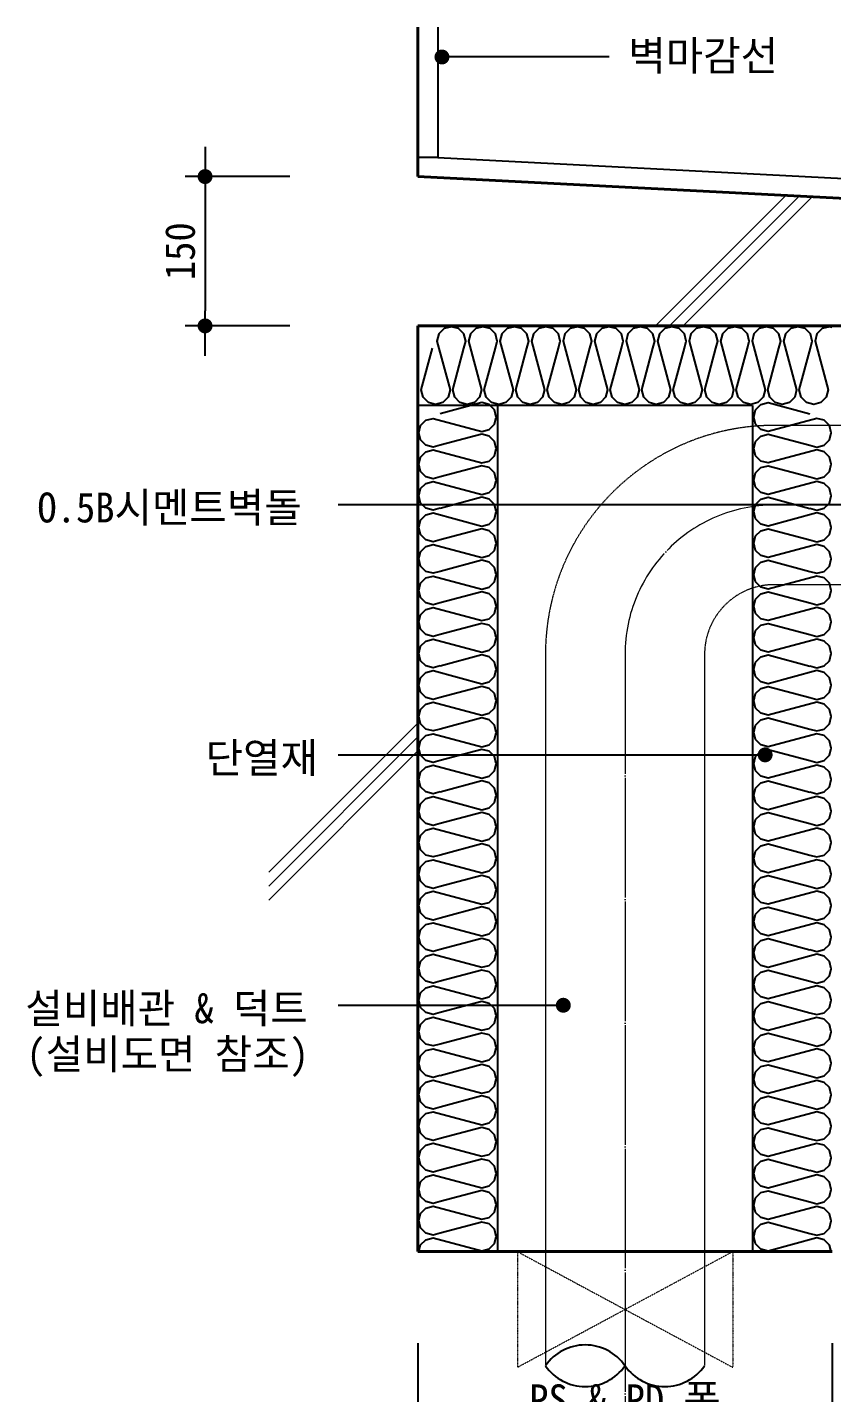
# Model space of a CAD drawing. Header units: millimetres. Extents: x 209 to 75467, y 6568 to 12199.
# Drawn here: x 68341 to 68745, y 8296 to 8982 of the extents above; entities that cross this region are included whole.
import ezdxf

# ---------------------------------------------------------------- set-up
doc = ezdxf.new("R2010")
doc.units = ezdxf.units.MM
doc.header["$MEASUREMENT"] = 0
doc.linetypes.add('CEN', pattern=[62, 60, -1, 0, -1])
doc.linetypes.add('HIDDEN', pattern=[0.375, 0.25, -0.125])
doc.layers.get('0').update_dxf_attribs({"linetype": 'CONTINUOUS'})
for name, color, linetype, lineweight in [('A-CNTL', 1, 'CEN', 15), ('A-CONC-LIN1', 2, 'CONTINUOUS', 40), ('A-CUTL', 7, 'CONTINUOUS', 25), ('A-DIMS', 7, 'CONTINUOUS', 25), ('A-MKXS-LEAD', 7, 'CONTINUOUS', 25), ('A-MKXS-TEXT1', 3, 'CONTINUOUS', 25), ('A-XXXX-FIN3', 4, 'CONTINUOUS', 25), ('A-XXXX-HATC', 8, 'CONTINUOUS', 18), ('A-XXXX-HID', 8, 'HIDDEN', 18)]:
    doc.layers.add(name, color=color, linetype=linetype, lineweight=lineweight)
doc.layers.add('A-XXXX-INSL1', color=15, linetype='CONTINUOUS')
doc.styles.add('HY울릉도L', font='H2GTRE.TTF')
doc.styles.add('돋움체', font='')
doc.styles.get('돋움체').set_extended_font_data('DotumChe')
doc.dimstyles.new('CDIM', dxfattribs={"dimtxt": 3, "dimasz": 1.5, "dimexe": 2, "dimexo": 1, "dimgap": 1, "dimtad": 1, "dimdec": 0, "dimrnd": 0.5, "dimzin": 0, "dimdsep": 32, "dimlunit": 6, "dimtxsty": 'HY울릉도L', "dimblk1": '_CIDOT', "dimblk2": '_CIDOT', "dimsah": 1, "dimcen": 5.5, "dimclrd": 2, "dimclre": 2, "dimclrt": 7, "dimadec": 0, "dimazin": 0, "dimtfac": 1, "dimtdec": 0, "dimtix": 1, "dimtmove": 2, "dimatfit": 1, "dimldrblk": '_CIDOT', "dimfxl": 1, "dimtolj": 1, "dimtzin": 0, "dimlwd": -1, "dimarcsym": 0})

# ---------------------------------------------------------------- blocks, each defined once
blk = doc.blocks.new('_CIDOT')
at = {"color": 0, "linetype": 'ByBlock'}
blk.add_line((2, 0), (-1, 0), dxfattribs=at)
at = {"color": 0, "linetype": 'ByBlock', "const_width": 0.5}
blk.add_lwpolyline([(-0.25, 0, 1), (0.25, 0, 1)], format="xyb", close=True, dxfattribs=at)
blk = doc.blocks.new('*D651')
at = {"layer": 'A-DIMS', "lineweight": -2, "transparency": 16777216}
for p, q in [((68537.23, 8321.16), (68537.23, 8268.57)), ((68745.49, 8321.16), (68745.49, 8268.57))]:
    blk.add_line(p, q, dxfattribs=at)
at = {"layer": 'A-DIMS', "transparency": 16777216}
blk.add_line((68737.99, 8278.57), (68544.73, 8278.57), dxfattribs=at)
at = {"layer": 'A-DIMS', "transparency": 16777216, "xscale": 7.5, "yscale": 7.5, "zscale": 7.5, "rotation": 180}
blk.add_blockref('_CIDOT', (68537.23, 8278.57), dxfattribs=at)
at = {"layer": 'A-DIMS', "transparency": 16777216, "xscale": 7.5, "yscale": 7.5, "zscale": 7.5}
blk.add_blockref('_CIDOT', (68745.49, 8278.57), dxfattribs=at)
at = {"layer": 'A-DIMS', "color": 3, "transparency": 16777216, "insert": (68641.36, 8292.21), "char_height": 15, "attachment_point": 5, "style": '돋움체'}
blk.add_mtext('\\A1;PS & PD 폭', dxfattribs=at)
blk = doc.blocks.new('*D652')
at = {"layer": 'A-DIMS', "lineweight": -2, "transparency": 16777216}
for p, q in [((68745.49, 8321.16), (68745.49, 8268.57)), ((68805.49, 8321.16), (68805.49, 8268.57))]:
    blk.add_line(p, q, dxfattribs=at)
at = {"layer": 'A-DIMS', "transparency": 16777216}
blk.add_line((68797.99, 8278.57), (68752.99, 8278.57), dxfattribs=at)
at = {"layer": 'A-DIMS', "transparency": 16777216, "xscale": 7.5, "yscale": 7.5, "zscale": 7.5, "rotation": 180}
blk.add_blockref('_CIDOT', (68745.49, 8278.57), dxfattribs=at)
at = {"layer": 'A-DIMS', "transparency": 16777216, "xscale": 7.5, "yscale": 7.5, "zscale": 7.5}
blk.add_blockref('_CIDOT', (68805.49, 8278.57), dxfattribs=at)
at = {"layer": 'A-DIMS', "color": 3, "transparency": 16777216, "insert": (68775.49, 8291.08), "char_height": 15, "attachment_point": 5, "style": '돋움체'}
blk.add_mtext('\\A1;120', dxfattribs=at)
blk = doc.blocks.new('*D621')
at = {"layer": 'A-DIMS', "lineweight": -2, "transparency": 16777216}
for p, q in [((68472.84, 8907.19), (68420.25, 8907.19)), ((68472.84, 8832.19), (68420.25, 8832.19))]:
    blk.add_line(p, q, dxfattribs=at)
at = {"layer": 'A-DIMS', "transparency": 16777216}
blk.add_line((68430.25, 8899.69), (68430.25, 8839.69), dxfattribs=at)
at = {"layer": 'A-DIMS', "transparency": 16777216, "xscale": 7.5, "yscale": 7.5, "zscale": 7.5}
for p, rotation in [((68430.25, 8907.19), 90), ((68430.25, 8832.19), 270)]:
    blk.add_blockref('_CIDOT', p, dxfattribs=dict(at, rotation=rotation))
at = {"layer": 'A-DIMS', "color": 3, "transparency": 16777216, "insert": (68417.74, 8869.69), "char_height": 15, "attachment_point": 5, "rotation": 90, "style": '돋움체'}
blk.add_mtext('\\A1;150', dxfattribs=at)

msp = doc.modelspace()

# ---------------------------------------------------------------- linework, layer by layer
at = {"layer": 'A-CNTL'}
for p, q in [((68951.58, 8742.19), (68709.69, 8742.19)), ((68641.36, 8667.19), (68641.36, 8282.18))]:
    msp.add_line(p, q, dxfattribs=at)
msp.add_arc((68716.36, 8667.19), 75, 90, 180, dxfattribs=at)
at = {"layer": 'A-CONC-LIN1'}
for p, q in [((68537.23, 8982.17), (68537.23, 8907.19)), ((68537.23, 8907.19), (68830.49, 8892.19)), ((68537.23, 8832.19), (68537.23, 8367.19)), ((68830.49, 8832.19), (68537.23, 8832.19)), ((68745.49, 8367.19), (68537.23, 8367.19))]:
    msp.add_line(p, q, dxfattribs=at)
at = {"layer": 'A-CUTL', "color": 9, "ltscale": 2}
for centre, start, end in [((68621.36, 8295.98), 34.72583, 145.27417), ((68621.36, 8323.71), 214.72583, 325.27417), ((68661.36, 8323.71), 214.72583, 325.27417)]:
    msp.add_arc(centre, 24.33, start, end, dxfattribs=at)
at = {"layer": 'A-MKXS-LEAD'}
for p, q in [((68633.34, 8967.27), (68549.33, 8967.27)), ((68497.24, 8742.49), (68751.99, 8742.49)), ((68497.24, 8616.71), (68711.81, 8616.71)), ((68497.24, 8490.93), (68610.34, 8490.93))]:
    msp.add_line(p, q, dxfattribs=at)
at = {"layer": 'A-MKXS-LEAD', "const_width": 3.75}
for points in [[(68549.33, 8969.14, 1), (68549.33, 8965.39, 1)], [(68711.81, 8618.58, -1), (68711.81, 8614.83, -1)], [(68610.34, 8492.8, -1), (68610.34, 8489.05, -1)]]:
    msp.add_lwpolyline(points, format="xyb", close=True, dxfattribs=at)
at = {"layer": 'A-XXXX-FIN3'}
for p, q in [((68547.23, 8982.17), (68547.23, 8916.69)), ((68547.23, 8916.69), (68537.23, 8916.69)), ((68547.23, 8916.69), (68840.49, 8901.69))]:
    msp.add_line(p, q, dxfattribs=at)
at = {"layer": 'A-XXXX-HATC'}
for p, q in [((68656.7, 8832.19), (68722.24, 8897.73)), ((68663.69, 8832.19), (68728.88, 8897.39)), ((68670.67, 8832.19), (68735.53, 8897.05)), ((68462.23, 8557.71, 0), (68537.23, 8632.71, 0)), ((68462.23, 8550.73, 0), (68537.23, 8625.73, 0)), ((68462.23, 8543.74, 0), (68537.23, 8618.74, 0))]:
    msp.add_line(p, q, dxfattribs=at)
at = {"layer": 'A-XXXX-HID'}
for p, q in [((68894.15, 8782.19), (68716.36, 8782.19)), ((68894.15, 8702.19), (68716.36, 8702.19)), ((68601.36, 8667.19), (68601.36, 8309.85)), ((68681.36, 8667.19), (68681.36, 8309.85))]:
    msp.add_line(p, q, dxfattribs=at)
at = {"layer": 'A-XXXX-HID', "ltscale": 0.5}
for p, q in [((68587.23, 8367.19), (68587.23, 8309.06)), ((68587.23, 8367.19), (68695.49, 8367.19)), ((68587.23, 8367.19), (68695.49, 8309.06)), ((68587.23, 8309.06), (68695.49, 8367.19)), ((68695.49, 8367.19), (68695.49, 8309.06))]:
    msp.add_line(p, q, dxfattribs=at)
at = {"layer": 'A-XXXX-HID'}
for radius in [115, 35]:
    msp.add_arc((68716.36, 8667.19), radius, 90, 180, dxfattribs=at)
at = {"layer": 'A-XXXX-INSL1'}
for p, q in [((68705.49, 8792.19), (68537.23, 8792.19)), ((68577.23, 8792.19), (68577.23, 8367.19)), ((68705.49, 8792.19), (68705.49, 8367.19))]:
    msp.add_line(p, q, dxfattribs=at)
for points in [[(68560.33, 8820.92), (68561.3, 8824.54), (68560.33, 8828.15), (68557.68, 8830.8), (68554.07, 8831.77), (68550.45, 8830.8), (68547.8, 8828.15), (68546.83, 8824.54), (68553.41, 8800.01), (68552.44, 8796.39), (68549.79, 8793.74), (68546.17, 8792.77), (68542.55, 8793.74), (68539.91, 8796.39), (68538.94, 8800.01), (68544.54, 8820.92)], [(68576.17, 8820.92), (68577.14, 8824.54), (68576.17, 8828.15), (68573.52, 8830.8), (68569.91, 8831.77), (68566.29, 8830.8), (68563.64, 8828.15), (68562.67, 8824.54), (68569.24, 8800.01), (68568.28, 8796.39), (68565.63, 8793.74), (68562.01, 8792.77), (68558.39, 8793.74), (68555.74, 8796.39), (68554.78, 8800.01), (68560.38, 8820.92)], [(68592.01, 8820.92), (68592.98, 8824.54), (68592.01, 8828.15), (68589.36, 8830.8), (68585.75, 8831.77), (68582.13, 8830.8), (68579.48, 8828.15), (68578.51, 8824.54), (68585.08, 8800.01), (68584.11, 8796.39), (68581.47, 8793.74), (68577.85, 8792.77), (68574.23, 8793.74), (68571.58, 8796.39), (68570.61, 8800.01), (68576.22, 8820.92)], [(68607.85, 8820.92), (68608.82, 8824.54), (68607.85, 8828.15), (68605.2, 8830.8), (68601.58, 8831.77), (68597.97, 8830.8), (68595.32, 8828.15), (68594.35, 8824.54), (68600.92, 8800.01), (68599.95, 8796.39), (68597.3, 8793.74), (68593.69, 8792.77), (68590.07, 8793.74), (68587.42, 8796.39), (68586.45, 8800.01), (68592.06, 8820.92)], [(68623.69, 8820.92), (68624.66, 8824.54), (68623.69, 8828.15), (68621.04, 8830.8), (68617.42, 8831.77), (68613.81, 8830.8), (68611.16, 8828.15), (68610.19, 8824.54), (68616.76, 8800.01), (68615.79, 8796.39), (68613.14, 8793.74), (68609.53, 8792.77), (68605.91, 8793.74), (68603.26, 8796.39), (68602.29, 8800.01), (68607.89, 8820.92)], [(68639.53, 8820.92), (68640.5, 8824.54), (68639.53, 8828.15), (68636.88, 8830.8), (68633.26, 8831.77), (68629.64, 8830.8), (68627, 8828.15), (68626.03, 8824.54), (68632.6, 8800.01), (68631.63, 8796.39), (68628.98, 8793.74), (68625.37, 8792.77), (68621.75, 8793.74), (68619.1, 8796.39), (68618.13, 8800.01), (68623.73, 8820.92)], [(68655.37, 8820.92), (68656.34, 8824.54), (68655.37, 8828.15), (68652.72, 8830.8), (68649.1, 8831.77), (68645.48, 8830.8), (68642.84, 8828.15), (68641.87, 8824.54), (68648.44, 8800.01), (68647.47, 8796.39), (68644.82, 8793.74), (68641.2, 8792.77), (68637.59, 8793.74), (68634.94, 8796.39), (68633.97, 8800.01), (68639.57, 8820.92)], [(68671.21, 8820.92), (68672.17, 8824.54), (68671.21, 8828.15), (68668.56, 8830.8), (68664.94, 8831.77), (68661.32, 8830.8), (68658.67, 8828.15), (68657.71, 8824.54), (68664.28, 8800.01), (68663.31, 8796.39), (68660.66, 8793.74), (68657.04, 8792.77), (68653.43, 8793.74), (68650.78, 8796.39), (68649.81, 8800.01), (68655.41, 8820.92)], [(68687.04, 8820.92), (68688.01, 8824.54), (68687.04, 8828.15), (68684.4, 8830.8), (68680.78, 8831.77), (68677.16, 8830.8), (68674.51, 8828.15), (68673.54, 8824.54), (68680.12, 8800.01), (68679.15, 8796.39), (68676.5, 8793.74), (68672.88, 8792.77), (68669.26, 8793.74), (68666.62, 8796.39), (68665.65, 8800.01), (68671.25, 8820.92)], [(68702.88, 8820.92), (68703.85, 8824.54), (68702.88, 8828.15), (68700.23, 8830.8), (68696.62, 8831.77), (68693, 8830.8), (68690.35, 8828.15), (68689.38, 8824.54), (68695.96, 8800.01), (68694.99, 8796.39), (68692.34, 8793.74), (68688.72, 8792.77), (68685.1, 8793.74), (68682.46, 8796.39), (68681.49, 8800.01), (68687.09, 8820.92)], [(68718.72, 8820.92), (68719.69, 8824.54), (68718.72, 8828.15), (68716.07, 8830.8), (68712.46, 8831.77), (68708.84, 8830.8), (68706.19, 8828.15), (68705.22, 8824.54), (68711.79, 8800.01), (68710.82, 8796.39), (68708.18, 8793.74), (68704.56, 8792.77), (68700.94, 8793.74), (68698.29, 8796.39), (68697.32, 8800.01), (68702.93, 8820.92)], [(68734.56, 8820.92), (68735.53, 8824.54), (68734.56, 8828.15), (68731.91, 8830.8), (68728.3, 8831.77), (68724.68, 8830.8), (68722.03, 8828.15), (68721.06, 8824.54), (68727.63, 8800.01), (68726.66, 8796.39), (68724.02, 8793.74), (68720.4, 8792.77), (68716.78, 8793.74), (68714.13, 8796.39), (68713.16, 8800.01), (68718.77, 8820.92)], [(68745.49, 8831.41), (68744.13, 8831.77), (68740.52, 8830.8), (68737.87, 8828.15), (68736.9, 8824.54), (68743.47, 8800.01), (68742.5, 8796.39), (68739.85, 8793.74), (68736.24, 8792.77), (68732.62, 8793.74), (68729.97, 8796.39), (68729, 8800.01), (68734.61, 8820.92)], [(68548.5, 8772.24), (68544.88, 8771.27), (68541.26, 8772.24), (68538.61, 8774.89), (68537.64, 8778.51), (68538.61, 8782.12), (68541.26, 8784.77), (68544.88, 8785.74), (68569.41, 8779.17), (68573.02, 8780.14), (68575.67, 8782.78), (68576.64, 8786.4), (68575.67, 8790.02), (68573.02, 8792.67), (68569.41, 8793.64), (68548.5, 8788.03)], [(68734.22, 8772.24), (68737.84, 8771.27), (68741.45, 8772.24), (68744.1, 8774.89), (68745.07, 8778.51), (68744.1, 8782.12), (68741.45, 8784.77), (68737.84, 8785.74), (68713.31, 8779.17), (68709.69, 8780.14), (68707.04, 8782.78), (68706.07, 8786.4), (68707.04, 8790.02), (68709.69, 8792.67), (68713.31, 8793.64), (68734.22, 8788.03)], [(68548.5, 8756.4), (68544.88, 8755.43), (68541.26, 8756.4), (68538.61, 8759.05), (68537.64, 8762.67), (68538.61, 8766.28), (68541.26, 8768.93), (68544.88, 8769.9), (68569.41, 8763.33), (68573.02, 8764.3), (68575.67, 8766.95), (68576.64, 8770.56), (68575.67, 8774.18), (68573.02, 8776.83), (68569.41, 8777.8), (68548.5, 8772.19)], [(68734.22, 8756.4), (68737.84, 8755.43), (68741.45, 8756.4), (68744.1, 8759.05), (68745.07, 8762.67), (68744.1, 8766.28), (68741.45, 8768.93), (68737.84, 8769.9), (68713.31, 8763.33), (68709.69, 8764.3), (68707.04, 8766.95), (68706.07, 8770.56), (68707.04, 8774.18), (68709.69, 8776.83), (68713.31, 8777.8), (68734.22, 8772.19)], [(68548.5, 8740.56), (68544.88, 8739.59), (68541.26, 8740.56), (68538.61, 8743.21), (68537.64, 8746.83), (68538.61, 8750.44), (68541.26, 8753.09), (68544.88, 8754.06), (68569.41, 8747.49), (68573.02, 8748.46), (68575.67, 8751.11), (68576.64, 8754.72), (68575.67, 8758.34), (68573.02, 8760.99), (68569.41, 8761.96), (68548.5, 8756.36)], [(68734.22, 8740.56), (68737.84, 8739.59), (68741.45, 8740.56), (68744.1, 8743.21), (68745.07, 8746.83), (68744.1, 8750.44), (68741.45, 8753.09), (68737.84, 8754.06), (68713.31, 8747.49), (68709.69, 8748.46), (68707.04, 8751.11), (68706.07, 8754.72), (68707.04, 8758.34), (68709.69, 8760.99), (68713.31, 8761.96), (68734.22, 8756.36)], [(68548.5, 8724.72), (68544.88, 8723.75), (68541.26, 8724.72), (68538.61, 8727.37), (68537.64, 8730.99), (68538.61, 8734.61), (68541.26, 8737.25), (68544.88, 8738.22), (68569.41, 8731.65), (68573.02, 8732.62), (68575.67, 8735.27), (68576.64, 8738.89), (68575.67, 8742.5), (68573.02, 8745.15), (68569.41, 8746.12), (68548.5, 8740.52)], [(68734.22, 8724.72), (68737.84, 8723.75), (68741.45, 8724.72), (68744.1, 8727.37), (68745.07, 8730.99), (68744.1, 8734.61), (68741.45, 8737.25), (68737.84, 8738.22), (68713.31, 8731.65), (68709.69, 8732.62), (68707.04, 8735.27), (68706.07, 8738.89), (68707.04, 8742.5), (68709.69, 8745.15), (68713.31, 8746.12), (68734.22, 8740.52)], [(68548.5, 8708.88), (68544.88, 8707.91), (68541.26, 8708.88), (68538.61, 8711.53), (68537.64, 8715.15), (68538.61, 8718.77), (68541.26, 8721.41), (68544.88, 8722.38), (68569.41, 8715.81), (68573.02, 8716.78), (68575.67, 8719.43), (68576.64, 8723.05), (68575.67, 8726.66), (68573.02, 8729.31), (68569.41, 8730.28), (68548.5, 8724.68)], [(68734.22, 8708.88), (68737.84, 8707.91), (68741.45, 8708.88), (68744.1, 8711.53), (68745.07, 8715.15), (68744.1, 8718.77), (68741.45, 8721.41), (68737.84, 8722.38), (68713.31, 8715.81), (68709.69, 8716.78), (68707.04, 8719.43), (68706.07, 8723.05), (68707.04, 8726.66), (68709.69, 8729.31), (68713.31, 8730.28), (68734.22, 8724.68)], [(68548.5, 8693.05), (68544.88, 8692.08), (68541.26, 8693.05), (68538.61, 8695.69), (68537.64, 8699.31), (68538.61, 8702.93), (68541.26, 8705.58), (68544.88, 8706.55), (68569.41, 8699.97), (68573.02, 8700.94), (68575.67, 8703.59), (68576.64, 8707.21), (68575.67, 8710.82), (68573.02, 8713.47), (68569.41, 8714.44), (68548.5, 8708.84)], [(68734.22, 8693.05), (68737.84, 8692.08), (68741.45, 8693.05), (68744.1, 8695.69), (68745.07, 8699.31), (68744.1, 8702.93), (68741.45, 8705.58), (68737.84, 8706.55), (68713.31, 8699.97), (68709.69, 8700.94), (68707.04, 8703.59), (68706.07, 8707.21), (68707.04, 8710.82), (68709.69, 8713.47), (68713.31, 8714.44), (68734.22, 8708.84)], [(68548.5, 8677.21), (68544.88, 8676.24), (68541.26, 8677.21), (68538.61, 8679.85), (68537.64, 8683.47), (68538.61, 8687.09), (68541.26, 8689.74), (68544.88, 8690.71), (68569.41, 8684.13), (68573.02, 8685.1), (68575.67, 8687.75), (68576.64, 8691.37), (68575.67, 8694.99), (68573.02, 8697.63), (68569.41, 8698.6), (68548.5, 8693)], [(68734.22, 8677.21), (68737.84, 8676.24), (68741.45, 8677.21), (68744.1, 8679.85), (68745.07, 8683.47), (68744.1, 8687.09), (68741.45, 8689.74), (68737.84, 8690.71), (68713.31, 8684.13), (68709.69, 8685.1), (68707.04, 8687.75), (68706.07, 8691.37), (68707.04, 8694.99), (68709.69, 8697.63), (68713.31, 8698.6), (68734.22, 8693)], [(68548.5, 8661.37), (68544.88, 8660.4), (68541.26, 8661.37), (68538.61, 8664.02), (68537.64, 8667.63), (68538.61, 8671.25), (68541.26, 8673.9), (68544.88, 8674.87), (68569.41, 8668.3), (68573.02, 8669.26), (68575.67, 8671.91), (68576.64, 8675.53), (68575.67, 8679.15), (68573.02, 8681.8), (68569.41, 8682.76), (68548.5, 8677.16)], [(68734.22, 8661.37), (68737.84, 8660.4), (68741.45, 8661.37), (68744.1, 8664.02), (68745.07, 8667.63), (68744.1, 8671.25), (68741.45, 8673.9), (68737.84, 8674.87), (68713.31, 8668.3), (68709.69, 8669.26), (68707.04, 8671.91), (68706.07, 8675.53), (68707.04, 8679.15), (68709.69, 8681.8), (68713.31, 8682.76), (68734.22, 8677.16)], [(68548.5, 8645.53), (68544.88, 8644.56), (68541.26, 8645.53), (68538.61, 8648.18), (68537.64, 8651.79), (68538.61, 8655.41), (68541.26, 8658.06), (68544.88, 8659.03), (68569.41, 8652.46), (68573.02, 8653.43), (68575.67, 8656.07), (68576.64, 8659.69), (68575.67, 8663.31), (68573.02, 8665.96), (68569.41, 8666.93), (68548.5, 8661.32)], [(68734.22, 8645.53), (68737.84, 8644.56), (68741.45, 8645.53), (68744.1, 8648.18), (68745.07, 8651.79), (68744.1, 8655.41), (68741.45, 8658.06), (68737.84, 8659.03), (68713.31, 8652.46), (68709.69, 8653.43), (68707.04, 8656.07), (68706.07, 8659.69), (68707.04, 8663.31), (68709.69, 8665.96), (68713.31, 8666.93), (68734.22, 8661.32)], [(68548.5, 8629.69), (68544.88, 8628.72), (68541.26, 8629.69), (68538.61, 8632.34), (68537.64, 8635.96), (68538.61, 8639.57), (68541.26, 8642.22), (68544.88, 8643.19), (68569.41, 8636.62), (68573.02, 8637.59), (68575.67, 8640.23), (68576.64, 8643.85), (68575.67, 8647.47), (68573.02, 8650.12), (68569.41, 8651.09), (68548.5, 8645.48)], [(68734.22, 8629.69), (68737.84, 8628.72), (68741.45, 8629.69), (68744.1, 8632.34), (68745.07, 8635.96), (68744.1, 8639.57), (68741.45, 8642.22), (68737.84, 8643.19), (68713.31, 8636.62), (68709.69, 8637.59), (68707.04, 8640.23), (68706.07, 8643.85), (68707.04, 8647.47), (68709.69, 8650.12), (68713.31, 8651.09), (68734.22, 8645.48)], [(68548.5, 8613.85), (68544.88, 8612.88), (68541.26, 8613.85), (68538.61, 8616.5), (68537.64, 8620.12), (68538.61, 8623.73), (68541.26, 8626.38), (68544.88, 8627.35), (68569.41, 8620.78), (68573.02, 8621.75), (68575.67, 8624.4), (68576.64, 8628.01), (68575.67, 8631.63), (68573.02, 8634.28), (68569.41, 8635.25), (68548.5, 8629.64)], [(68734.22, 8613.85), (68737.84, 8612.88), (68741.45, 8613.85), (68744.1, 8616.5), (68745.07, 8620.12), (68744.1, 8623.73), (68741.45, 8626.38), (68737.84, 8627.35), (68713.31, 8620.78), (68709.69, 8621.75), (68707.04, 8624.4), (68706.07, 8628.01), (68707.04, 8631.63), (68709.69, 8634.28), (68713.31, 8635.25), (68734.22, 8629.64)], [(68548.5, 8598.06), (68544.88, 8597.09), (68541.26, 8598.06), (68538.61, 8600.71), (68537.64, 8604.32), (68538.61, 8607.94), (68541.26, 8610.59), (68544.88, 8611.56), (68569.41, 8604.98), (68573.02, 8605.95), (68575.67, 8608.6), (68576.64, 8612.22), (68575.67, 8615.84), (68573.02, 8618.48), (68569.41, 8619.45), (68548.5, 8613.85)], [(68734.22, 8598.06), (68737.84, 8597.09), (68741.45, 8598.06), (68744.1, 8600.71), (68745.07, 8604.32), (68744.1, 8607.94), (68741.45, 8610.59), (68737.84, 8611.56), (68713.31, 8604.98), (68709.69, 8605.95), (68707.04, 8608.6), (68706.07, 8612.22), (68707.04, 8615.84), (68709.69, 8618.48), (68713.31, 8619.45), (68734.22, 8613.85)], [(68548.5, 8582.22), (68544.88, 8581.25), (68541.26, 8582.22), (68538.61, 8584.87), (68537.64, 8588.48), (68538.61, 8592.1), (68541.26, 8594.75), (68544.88, 8595.72), (68569.41, 8589.15), (68573.02, 8590.12), (68575.67, 8592.76), (68576.64, 8596.38), (68575.67, 8600), (68573.02, 8602.65), (68569.41, 8603.62), (68548.5, 8598.01)], [(68734.22, 8582.22), (68737.84, 8581.25), (68741.45, 8582.22), (68744.1, 8584.87), (68745.07, 8588.48), (68744.1, 8592.1), (68741.45, 8594.75), (68737.84, 8595.72), (68713.31, 8589.15), (68709.69, 8590.12), (68707.04, 8592.76), (68706.07, 8596.38), (68707.04, 8600), (68709.69, 8602.65), (68713.31, 8603.62), (68734.22, 8598.01)], [(68548.5, 8566.38), (68544.88, 8565.41), (68541.26, 8566.38), (68538.61, 8569.03), (68537.64, 8572.64), (68538.61, 8576.26), (68541.26, 8578.91), (68544.88, 8579.88), (68569.41, 8573.31), (68573.02, 8574.28), (68575.67, 8576.92), (68576.64, 8580.54), (68575.67, 8584.16), (68573.02, 8586.81), (68569.41, 8587.78), (68548.5, 8582.17)], [(68734.22, 8566.38), (68737.84, 8565.41), (68741.45, 8566.38), (68744.1, 8569.03), (68745.07, 8572.64), (68744.1, 8576.26), (68741.45, 8578.91), (68737.84, 8579.88), (68713.31, 8573.31), (68709.69, 8574.28), (68707.04, 8576.92), (68706.07, 8580.54), (68707.04, 8584.16), (68709.69, 8586.81), (68713.31, 8587.78), (68734.22, 8582.17)], [(68548.5, 8550.54), (68544.88, 8549.57), (68541.26, 8550.54), (68538.61, 8553.19), (68537.64, 8556.81), (68538.61, 8560.42), (68541.26, 8563.07), (68544.88, 8564.04), (68569.41, 8557.47), (68573.02, 8558.44), (68575.67, 8561.09), (68576.64, 8564.7), (68575.67, 8568.32), (68573.02, 8570.97), (68569.41, 8571.94), (68548.5, 8566.33)], [(68734.22, 8550.54), (68737.84, 8549.57), (68741.45, 8550.54), (68744.1, 8553.19), (68745.07, 8556.81), (68744.1, 8560.42), (68741.45, 8563.07), (68737.84, 8564.04), (68713.31, 8557.47), (68709.69, 8558.44), (68707.04, 8561.09), (68706.07, 8564.7), (68707.04, 8568.32), (68709.69, 8570.97), (68713.31, 8571.94), (68734.22, 8566.33)], [(68548.5, 8534.7), (68544.88, 8533.73), (68541.26, 8534.7), (68538.61, 8537.35), (68537.64, 8540.97), (68538.61, 8544.58), (68541.26, 8547.23), (68544.88, 8548.2), (68569.41, 8541.63), (68573.02, 8542.6), (68575.67, 8545.25), (68576.64, 8548.86), (68575.67, 8552.48), (68573.02, 8555.13), (68569.41, 8556.1), (68548.5, 8550.5)], [(68734.22, 8534.7), (68737.84, 8533.73), (68741.45, 8534.7), (68744.1, 8537.35), (68745.07, 8540.97), (68744.1, 8544.58), (68741.45, 8547.23), (68737.84, 8548.2), (68713.31, 8541.63), (68709.69, 8542.6), (68707.04, 8545.25), (68706.07, 8548.86), (68707.04, 8552.48), (68709.69, 8555.13), (68713.31, 8556.1), (68734.22, 8550.5)], [(68548.5, 8518.91), (68544.88, 8517.94), (68541.26, 8518.91), (68538.61, 8521.56), (68537.64, 8525.17), (68538.61, 8528.79), (68541.26, 8531.44), (68544.88, 8532.41), (68569.41, 8525.84), (68573.02, 8526.8), (68575.67, 8529.45), (68576.64, 8533.07), (68575.67, 8536.69), (68573.02, 8539.34), (68569.41, 8540.3), (68548.5, 8534.7)], [(68734.22, 8518.86), (68737.84, 8517.89), (68741.45, 8518.86), (68744.1, 8521.51), (68745.07, 8525.13), (68744.1, 8528.75), (68741.45, 8531.39), (68737.84, 8532.36), (68713.31, 8525.79), (68709.69, 8526.76), (68707.04, 8529.41), (68706.07, 8533.02), (68707.04, 8536.64), (68709.69, 8539.29), (68713.31, 8540.26), (68734.22, 8534.66)], [(68548.5, 8503.07), (68544.88, 8502.1), (68541.26, 8503.07), (68538.61, 8505.72), (68537.64, 8509.33), (68538.61, 8512.95), (68541.26, 8515.6), (68544.88, 8516.57), (68569.41, 8510), (68573.02, 8510.97), (68575.67, 8513.61), (68576.64, 8517.23), (68575.67, 8520.85), (68573.02, 8523.5), (68569.41, 8524.47), (68548.5, 8518.86)], [(68734.22, 8503.02), (68737.84, 8502.05), (68741.45, 8503.02), (68744.1, 8505.67), (68745.07, 8509.29), (68744.1, 8512.91), (68741.45, 8515.55), (68737.84, 8516.52), (68713.31, 8509.95), (68709.69, 8510.92), (68707.04, 8513.57), (68706.07, 8517.19), (68707.04, 8520.8), (68709.69, 8523.45), (68713.31, 8524.42), (68734.22, 8518.82)], [(68548.5, 8487.23), (68544.88, 8486.26), (68541.26, 8487.23), (68538.61, 8489.88), (68537.64, 8493.5), (68538.61, 8497.11), (68541.26, 8499.76), (68544.88, 8500.73), (68569.41, 8494.16), (68573.02, 8495.13), (68575.67, 8497.77), (68576.64, 8501.39), (68575.67, 8505.01), (68573.02, 8507.66), (68569.41, 8508.63), (68548.5, 8503.02)], [(68734.22, 8487.18), (68737.84, 8486.22), (68741.45, 8487.18), (68744.1, 8489.83), (68745.07, 8493.45), (68744.1, 8497.07), (68741.45, 8499.72), (68737.84, 8500.68), (68713.31, 8494.11), (68709.69, 8495.08), (68707.04, 8497.73), (68706.07, 8501.35), (68707.04, 8504.96), (68709.69, 8507.61), (68713.31, 8508.58), (68734.22, 8502.98)], [(68548.5, 8471.44), (68544.88, 8470.47), (68541.26, 8471.44), (68538.61, 8474.08), (68537.64, 8477.7), (68538.61, 8481.32), (68541.26, 8483.97), (68544.88, 8484.94), (68569.41, 8478.36), (68573.02, 8479.33), (68575.67, 8481.98), (68576.64, 8485.6), (68575.67, 8489.22), (68573.02, 8491.86), (68569.41, 8492.83), (68548.5, 8487.23)], [(68734.22, 8471.35), (68737.84, 8470.38), (68741.45, 8471.35), (68744.1, 8473.99), (68745.07, 8477.61), (68744.1, 8481.23), (68741.45, 8483.88), (68737.84, 8484.85), (68713.31, 8478.27), (68709.69, 8479.24), (68707.04, 8481.89), (68706.07, 8485.51), (68707.04, 8489.13), (68709.69, 8491.77), (68713.31, 8492.74), (68734.22, 8487.14)], [(68548.5, 8455.6), (68544.88, 8454.63), (68541.26, 8455.6), (68538.61, 8458.25), (68537.64, 8461.86), (68538.61, 8465.48), (68541.26, 8468.13), (68544.88, 8469.1), (68569.41, 8462.52), (68573.02, 8463.49), (68575.67, 8466.14), (68576.64, 8469.76), (68575.67, 8473.38), (68573.02, 8476.02), (68569.41, 8476.99), (68548.5, 8471.39)], [(68734.22, 8455.51), (68737.84, 8454.54), (68741.45, 8455.51), (68744.1, 8458.16), (68745.07, 8461.77), (68744.1, 8465.39), (68741.45, 8468.04), (68737.84, 8469.01), (68713.31, 8462.43), (68709.69, 8463.4), (68707.04, 8466.05), (68706.07, 8469.67), (68707.04, 8473.29), (68709.69, 8475.93), (68713.31, 8476.9), (68734.22, 8471.3)], [(68548.5, 8439.76), (68544.88, 8438.79), (68541.26, 8439.76), (68538.61, 8442.41), (68537.64, 8446.02), (68538.61, 8449.64), (68541.26, 8452.29), (68544.88, 8453.26), (68569.41, 8446.69), (68573.02, 8447.66), (68575.67, 8450.3), (68576.64, 8453.92), (68575.67, 8457.54), (68573.02, 8460.19), (68569.41, 8461.16), (68548.5, 8455.55)], [(68734.22, 8439.67), (68737.84, 8438.7), (68741.45, 8439.67), (68744.1, 8442.32), (68745.07, 8445.93), (68744.1, 8449.55), (68741.45, 8452.2), (68737.84, 8453.17), (68713.31, 8446.6), (68709.69, 8447.57), (68707.04, 8450.21), (68706.07, 8453.83), (68707.04, 8457.45), (68709.69, 8460.1), (68713.31, 8461.07), (68734.22, 8455.46)], [(68548.5, 8423.96), (68544.88, 8423), (68541.26, 8423.96), (68538.61, 8426.61), (68537.64, 8430.23), (68538.61, 8433.85), (68541.26, 8436.5), (68544.88, 8437.46), (68569.41, 8430.89), (68573.02, 8431.86), (68575.67, 8434.51), (68576.64, 8438.13), (68575.67, 8441.74), (68573.02, 8444.39), (68569.41, 8445.36), (68548.5, 8439.76)], [(68734.22, 8423.87), (68737.84, 8422.91), (68741.45, 8423.87), (68744.1, 8426.52), (68745.07, 8430.14), (68744.1, 8433.76), (68741.45, 8436.41), (68737.84, 8437.37), (68713.31, 8430.8), (68709.69, 8431.77), (68707.04, 8434.42), (68706.07, 8438.04), (68707.04, 8441.65), (68709.69, 8444.3), (68713.31, 8445.27), (68734.22, 8439.67)], [(68548.5, 8408.13), (68544.88, 8407.16), (68541.26, 8408.13), (68538.61, 8410.77), (68537.64, 8414.39), (68538.61, 8418.01), (68541.26, 8420.66), (68544.88, 8421.63), (68569.41, 8415.05), (68573.02, 8416.02), (68575.67, 8418.67), (68576.64, 8422.29), (68575.67, 8425.91), (68573.02, 8428.55), (68569.41, 8429.52), (68548.5, 8423.92)], [(68734.22, 8408.04), (68737.84, 8407.07), (68741.45, 8408.04), (68744.1, 8410.68), (68745.07, 8414.3), (68744.1, 8417.92), (68741.45, 8420.57), (68737.84, 8421.54), (68713.31, 8414.96), (68709.69, 8415.93), (68707.04, 8418.58), (68706.07, 8422.2), (68707.04, 8425.82), (68709.69, 8428.46), (68713.31, 8429.43), (68734.22, 8423.83)], [(68548.5, 8392.29), (68544.88, 8391.32), (68541.26, 8392.29), (68538.61, 8394.93), (68537.64, 8398.55), (68538.61, 8402.17), (68541.26, 8404.82), (68544.88, 8405.79), (68569.41, 8399.21), (68573.02, 8400.18), (68575.67, 8402.83), (68576.64, 8406.45), (68575.67, 8410.07), (68573.02, 8412.71), (68569.41, 8413.68), (68548.5, 8408.08)], [(68734.22, 8392.2), (68737.84, 8391.23), (68741.45, 8392.2), (68744.1, 8394.84), (68745.07, 8398.46), (68744.1, 8402.08), (68741.45, 8404.73), (68737.84, 8405.7), (68713.31, 8399.12), (68709.69, 8400.09), (68707.04, 8402.74), (68706.07, 8406.36), (68707.04, 8409.98), (68709.69, 8412.62), (68713.31, 8413.59), (68734.22, 8407.99)], [(68548.5, 8376.49), (68544.88, 8375.52), (68541.26, 8376.49), (68538.61, 8379.14), (68537.64, 8382.76), (68538.61, 8386.38), (68541.26, 8389.02), (68544.88, 8389.99), (68569.41, 8383.42), (68573.02, 8384.39), (68575.67, 8387.04), (68576.64, 8390.66), (68575.67, 8394.27), (68573.02, 8396.92), (68569.41, 8397.89), (68548.5, 8392.29)], [(68734.22, 8376.36), (68737.84, 8375.39), (68741.45, 8376.36), (68744.1, 8379.01), (68745.07, 8382.62), (68744.1, 8386.24), (68741.45, 8388.89), (68737.84, 8389.86), (68713.31, 8383.29), (68709.69, 8384.25), (68707.04, 8386.9), (68706.07, 8390.52), (68707.04, 8394.14), (68709.69, 8396.79), (68713.31, 8397.75), (68734.22, 8392.15)], [(68537.72, 8367.19), (68538.61, 8370.54), (68541.26, 8373.18), (68544.88, 8374.15), (68569.41, 8367.58), (68573.02, 8368.55), (68575.67, 8371.2), (68576.64, 8374.82), (68575.67, 8378.43), (68573.02, 8381.08), (68569.41, 8382.05), (68548.5, 8376.45)], [(68744.96, 8367.19), (68744.1, 8370.4), (68741.45, 8373.05), (68737.84, 8374.02), (68713.31, 8367.45), (68709.69, 8368.42), (68707.04, 8371.06), (68706.07, 8374.68), (68707.04, 8378.3), (68709.69, 8380.95), (68713.31, 8381.92), (68734.22, 8376.31)]]:
    msp.add_lwpolyline(points, dxfattribs=at)

# ---------------------------------------------------------------- texts
at = {"layer": 'A-MKXS-TEXT1', "style": '돋움체'}
for s, p in [('O.5B시멘트벽돌', (68345.95, 8733.46)), ('단열재', (68430.54, 8607.68)), ('설비배관 & 덕트', (68339.86, 8481.9)), ('(설비도면 참조)', (68340.41, 8458.91))]:
    msp.add_text(s, height=15, dxfattribs=at).set_placement(p)
at = {"layer": 'A-MKXS-TEXT1', "insert": (68643.01, 8975.43), "char_height": 15, "width": 319.6405, "attachment_point": 1, "style": '돋움체'}
msp.add_mtext('벽마감선', dxfattribs=at)

# ---------------------------------------------------------------- dimensions: what is measured, and where the dimension line sits
at = {"layer": 'A-DIMS'}
dim = msp.add_linear_dim(base=(68430.25, 8832.19), p1=(68477.84, 8907.19), p2=(68477.84, 8832.19), angle=90, text='150', dimstyle='CDIM', override={"dimscale": 5, "dimtxsty": '돋움체', "dimclrd": 256, "dimclre": 256, "dimclrt": 3}, dxfattribs=at)
dim.commit()
dim.dimension.update_dxf_attribs({"geometry": '*D621', "text_midpoint": (68417.74, 8869.69)})
for base, p1, p2, text, picture, middle in [((68537.23, 8278.57), (68745.49, 8326.16), (68537.23, 8326.16), 'PS & PD 폭', '*D651', (68641.36, 8292.21)), ((68745.49, 8278.57), (68805.49, 8326.16), (68745.49, 8326.16), '120', '*D652', (68775.49, 8291.08))]:
    dim = msp.add_linear_dim(base=base, p1=p1, p2=p2, text=text, dimstyle='CDIM', override={"dimscale": 5, "dimtxsty": '돋움체', "dimclrd": 256, "dimclre": 256, "dimclrt": 3}, dxfattribs=at)
    dim.commit()
    dim.dimension.update_dxf_attribs({"geometry": picture, "text_midpoint": middle})

doc.saveas('drawing.dxf')
